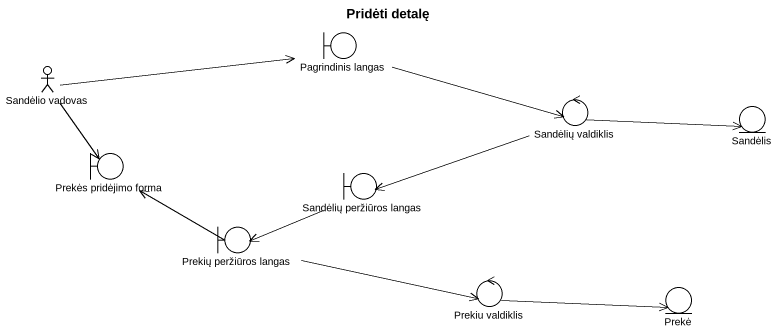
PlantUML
@startuml
title Pridėti detalę
actor "Sandėlio vadovas" as Sandėlio_vadovas
boundary "Pagrindinis langas" as Pagrindinis_langas
control "Sandėlių valdiklis" as Sandėlių_valdiklis
entity Sandėlis
boundary "Prekės pridėjimo forma" as Prekės_pridėjimo_forma
boundary "Sandėlių peržiūros langas" as Sandėlių_peržiūros_langas
boundary "Prekių peržiūros langas" as Prekių_peržiūros_langas
control "Prekiu valdiklis" as Prekiu_valdiklis
entity Prekė
Sandėlio_vadovas -right-> Pagrindinis_langas
Sandėlio_vadovas --> Prekės_pridėjimo_forma
Pagrindinis_langas -right-> Sandėlių_valdiklis
Sandėlių_valdiklis -right-> Sandėlis
Sandėlių_valdiklis -left-> Sandėlių_peržiūros_langas
Sandėlių_peržiūros_langas -left-> Prekių_peržiūros_langas
Prekių_peržiūros_langas -left-> Prekės_pridėjimo_forma
Prekių_peržiūros_langas -right-> Prekiu_valdiklis
Prekiu_valdiklis -right-> Prekė
@enduml
